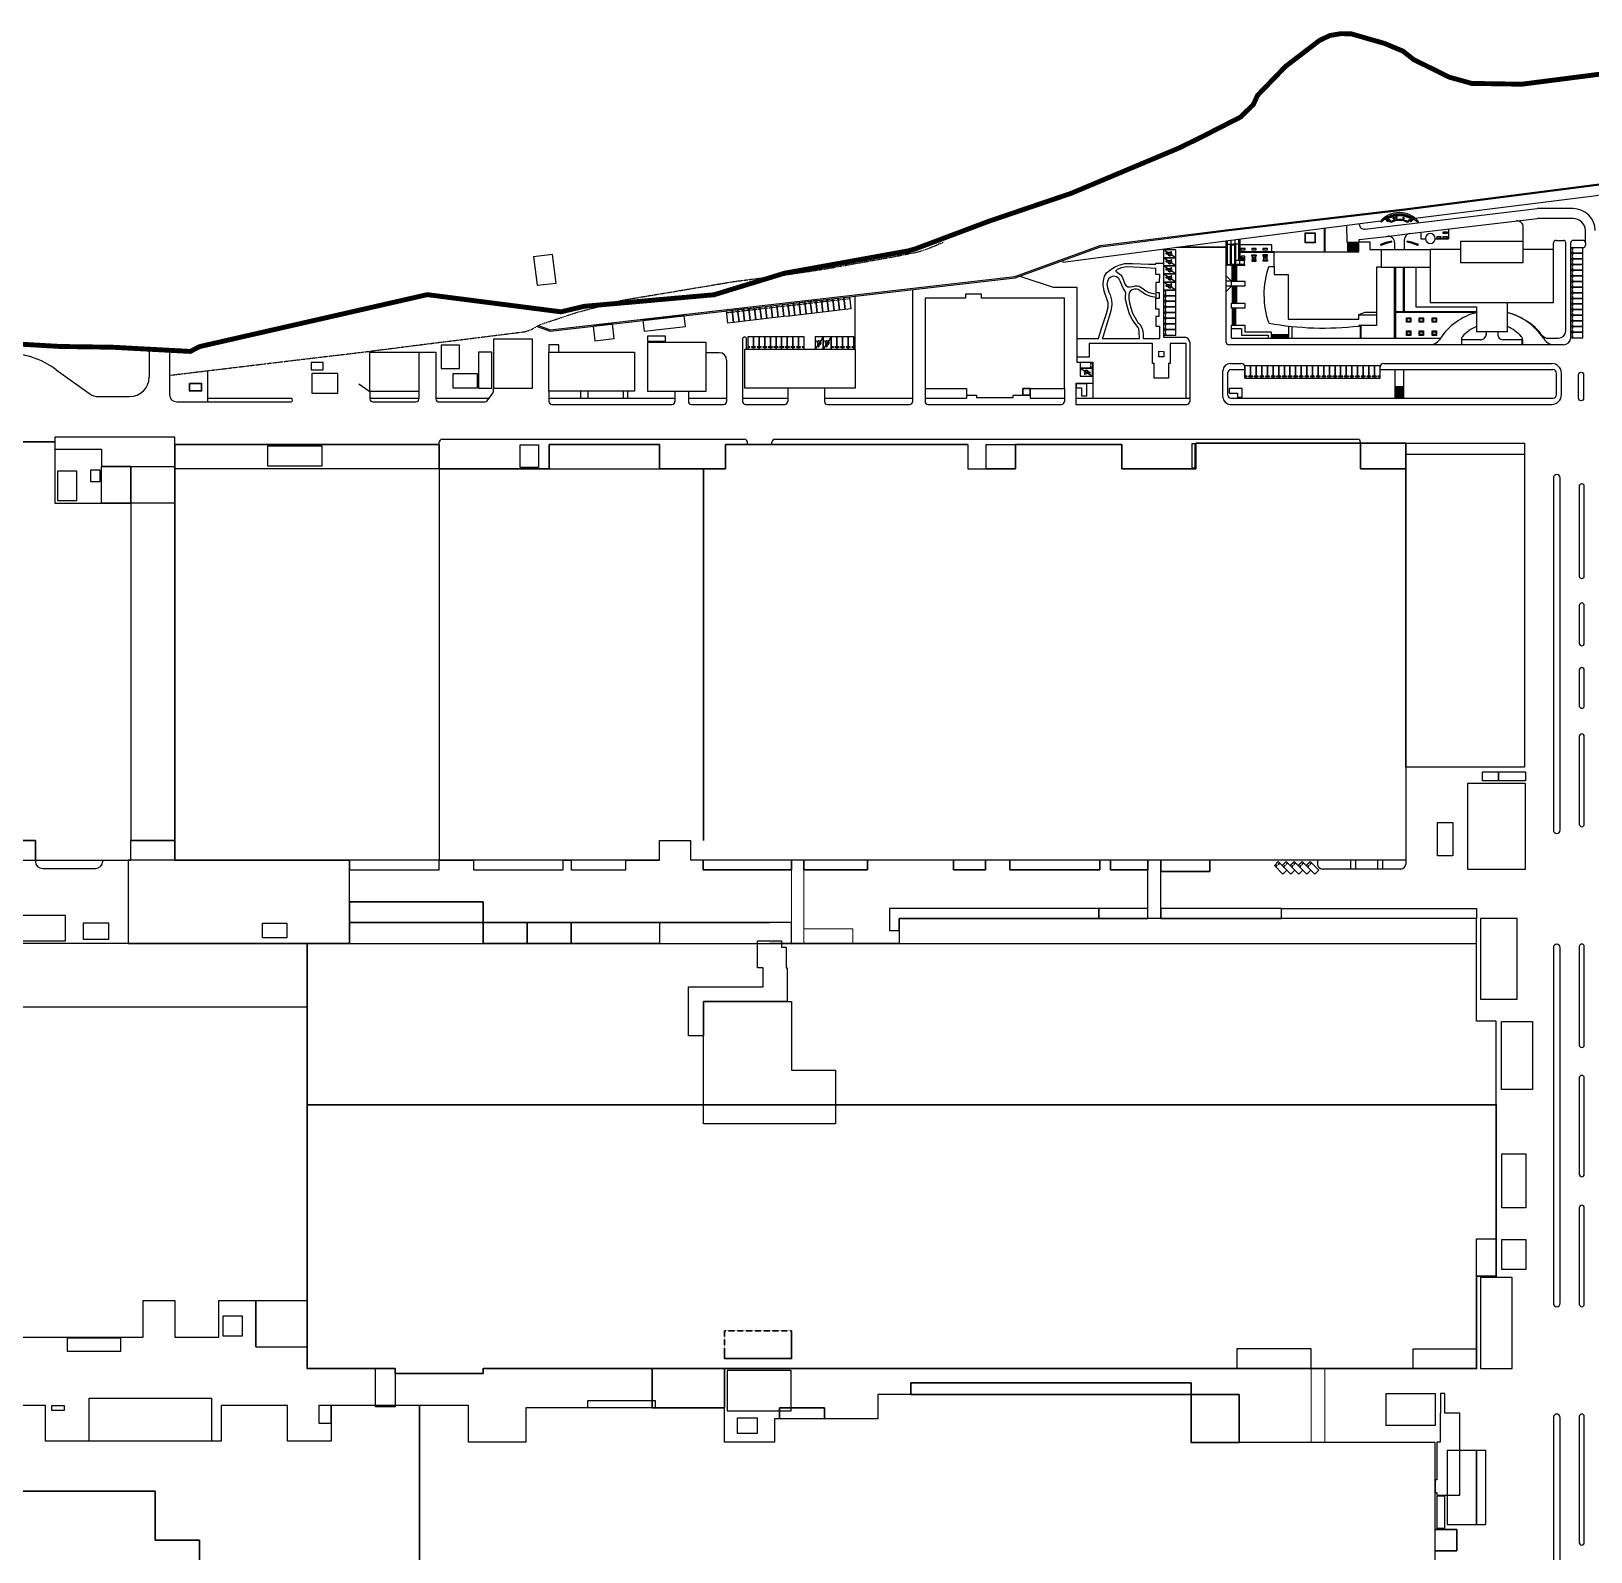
# Model space of a CAD drawing. Header units: millimetres. Extents: x -17369 to 294000, y -718917 to 220315.
# Drawn here: x 264973 to 273869, y 185035 to 193712 of the extents above; entities that cross this region are included whole.
import ezdxf
from ezdxf.xclip import XClip

# ---------------------------------------------------------------- set-up
doc = ezdxf.new("R2010")
doc.units = ezdxf.units.MM
doc.header["$LTSCALE"] = 350
doc.header["$XCLIPFRAME"] = 2
doc.linetypes.add('xref key map$0$DASHED2', pattern=[0.375, 0.25, -0.125])
doc.linetypes.add('xref key map$0$PHANTOM2', pattern=[1.25, 0.625, -0.125, 0.125, -0.125, 0.125, -0.125])
for name, color, linetype in [('xref key map$0$CTR', 8, 'Continuous'), ('xref key map$0$L-BLDG', 9, 'Continuous'), ('xref key map$0$L-건물', 8, 'Continuous'), ('xref key map$0$PARK', 8, 'Continuous'), ('xref key map$0$대지경계선', 1, 'Continuous')]:
    doc.layers.add(name, color=color, linetype=linetype)

# ---------------------------------------------------------------- blocks, each defined once
blk = doc.blocks.new('xref key map$0$주차구획2300x5000')
at = {"layer": 'xref key map$0$PARK'}
blk.add_lwpolyline([(0, 0), (2300, 0), (2300, 5000), (0, 5000)], close=True, dxfattribs=at)
at = {"layer": 'xref key map$0$PARK', "color": 8}
for points in [[(250, 700), (850, 700), (850, 850), (250, 850)], [(1450, 700), (2050, 700), (2050, 850), (1450, 850)]]:
    blk.add_lwpolyline(points, close=True, dxfattribs=at)
blk = doc.blocks.new('xref key map$0$주차구획3300x5000')
at = {"layer": 'xref key map$0$PARK', "color": 8}
for p, q in [((0, 0), (3300, 5000)), ((1521, 3267), (1507, 3142)), ((1653, 3733), (1545, 2759)), ((1545, 2759), (2258, 2551)), ((1707, 3129), (1676, 2846)), ((1676, 2846), (2372, 2643)), ((1707, 3129), (2216, 2980)), ((1762, 3626), (1720, 3250)), ((1720, 3250), (2250, 3095)), ((2208, 2085), (2219, 1913)), ((2250, 3095), (2216, 2980)), ((2258, 2551), (2311, 1728)), ((2311, 1728), (2622, 1693)), ((2372, 2643), (2424, 1836)), ((2424, 1836), (2614, 1815)), ((2614, 1815), (2622, 1693))]:
    blk.add_line(p, q, dxfattribs=at)
at = {"layer": 'xref key map$0$PARK'}
blk.add_lwpolyline([(0, 0), (3300, 0), (3300, 5000), (0, 5000)], close=True, dxfattribs=at)
at = {"layer": 'xref key map$0$PARK', "color": 8}
for centre, radius, start, end in [((1653, 2478), 800, 99.478586, 315.026035), ((1653, 2478), 680, 102.357989, 324.676727), ((1867, 3842), 240, 244.118151, 207.070822)]:
    blk.add_arc(centre, radius, start, end, dxfattribs=at)
blk = doc.blocks.new('xref key map')
at = {"layer": 'xref key map$0$CTR'}
for p, q in [((1345637, 1133846), (1416027, 1142229)), ((1430800, 1142229), (1416027, 1142229)), ((1343400, 1135832), (1343400, 1136094)), ((1352444, 1136648), (1352023, 1137002)), ((1354733, 1137735), (1353514, 1137735)), ((1355006, 1136821), (1354368, 1137735)), ((1354550, 1138522), (1354982, 1137903)), ((1355077, 1137243), (1354733, 1137735)), ((1356328, 1136499), (1355753, 1137322)), ((1356362, 1136975), (1355843, 1137718)), ((1363239, 1136975), (1363758, 1137718)), ((1363273, 1136499), (1363847, 1137322)), ((1364005, 1132005), (1416264, 1138229)), ((1364524, 1137243), (1364867, 1137735)), ((1364595, 1136821), (1365233, 1137735)), ((1365051, 1138522), (1364618, 1137903)), ((1364867, 1137735), (1366086, 1137735)), ((1367157, 1136648), (1367578, 1137002)), ((1410400, 1128829), (1410400, 1134715)), ((1430800, 1138229), (1416264, 1138229)), ((1289026, 1126623), (1289024, 1129078)), ((1289426, 1119109), (1289421, 1129130)), ((1289476, 1119109), (1289471, 1129137)), ((1289516, 1119109), (1289516, 1129143)), ((1291021, 1127648), (1291021, 1129340)), ((1292695, 1127847), (1292695, 1129557)), ((1294210, 1121099), (1294210, 1129754)), ((1294250, 1121139), (1294245, 1129759)), ((1294300, 1121189), (1294295, 1129765)), ((1294700, 1121589), (1294695, 1129817)), ((1329200, 1124629), (1329200, 1134264)), ((1329400, 1124629), (1329400, 1134290)), ((1343400, 1129552), (1354485, 1130872)), ((1343400, 1128679), (1343400, 1129552)), ((1354414, 1130863), (1355005, 1130934)), ((1354709, 1130898), (1364005, 1132005)), ((1356735, 1128558), (1356665, 1128952)), ((1357800, 1128451), (1357800, 1125529)), ((1357800, 1128451), (1357800, 1125529)), ((1361800, 1129523), (1361800, 1128387)), ((1361800, 1128451), (1361800, 1125529)), ((1362916, 1128558), (1362986, 1128952)), ((1368500, 1132541), (1368500, 1129929)), ((1368500, 1129929), (1370403, 1129929)), ((1374398, 1129929), (1379900, 1129929)), ((1379900, 1133898), (1379900, 1129929)), ((1422800, 1125529), (1422800, 1128229)), ((1423800, 1129229), (1426800, 1129229)), ((1427800, 1092264), (1427800, 1128229)), ((1429800, 1089564), (1429800, 1128229)), ((1434800, 1129229), (1430800, 1129229)), ((1435800, 1128329), (1435800, 1133229)), ((1435800, 1128229), (1435800, 1127264)), ((1263435, 1125741), (1263435, 1089637)), ((1268665, 1126423), (1289026, 1126423)), ((1270199, 1126623), (1289026, 1126623)), ((1289426, 1126489), (1289026, 1126489)), ((1289026, 1087564), (1289026, 1126423)), ((1290821, 1127551), (1289421, 1127551)), ((1290731, 1127704), (1292985, 1127972)), ((1290736, 1119109), (1290731, 1127704)), ((1290771, 1127668), (1292945, 1127927)), ((1290776, 1119109), (1290771, 1127668)), ((1290826, 1127625), (1292895, 1127871)), ((1290826, 1119109), (1290826, 1127625)), ((1291226, 1127269), (1292495, 1127421)), ((1291226, 1119509), (1291226, 1127269)), ((1292500, 1119109), (1292495, 1127421)), ((1292895, 1127871), (1294295, 1127871)), ((1292900, 1119509), (1292900, 1127871)), ((1292950, 1119559), (1292945, 1127927)), ((1292990, 1119599), (1292985, 1127972)), ((1307600, 1127429), (1294696, 1127429)), ((1308600, 1124629), (1294700, 1124629)), ((1308600, 1124329), (1294700, 1124329)), ((1307600, 1124629), (1307600, 1127429)), ((1352286, 1127153), (1352116, 1127515)), ((1357801, 1128073), (1357801, 1125529)), ((1361801, 1128073), (1361801, 1125529)), ((1367365, 1127153), (1367535, 1127515)), ((1434800, 1126264), (1429800, 1126264)), ((1289026, 1119109), (1289426, 1119109)), ((1290826, 1119289), (1289426, 1119289)), ((1290826, 1119109), (1289426, 1119109)), ((1289476, 1119109), (1289516, 1119109)), ((1290776, 1119109), (1290736, 1119109)), ((1290826, 1119109), (1296600, 1119109)), ((1291226, 1119509), (1292500, 1119509)), ((1291500, 1112579), (1291500, 1119109)), ((1291800, 1119109), (1291800, 1112579)), ((1292100, 1119109), (1292100, 1112579)), ((1292400, 1119109), (1292400, 1112579)), ((1292900, 1121189), (1292500, 1121189)), ((1292700, 1119109), (1292700, 1112579)), ((1292900, 1121189), (1294300, 1121189)), ((1292900, 1119509), (1296600, 1119509)), ((1292950, 1119559), (1296600, 1119559)), ((1292990, 1119599), (1296600, 1119599)), ((1293000, 1119109), (1293000, 1112579)), ((1293400, 1112579), (1293400, 1119109)), ((1294210, 1121099), (1294490, 1121099)), ((1294530, 1121139), (1294250, 1121139)), ((1296600, 1121189), (1294300, 1121189)), ((1294300, 1119509), (1294300, 1119109)), ((1296600, 1121099), (1294490, 1121099)), ((1294500, 1121189), (1294500, 1119509)), ((1296600, 1121139), (1294530, 1121139)), ((1294700, 1121589), (1296600, 1121589)), ((1296300, 1121189), (1296300, 1119509)), ((1296600, 1121189), (1296600, 1121589)), ((1296600, 1121099), (1296600, 1121139)), ((1296600, 1119559), (1296600, 1119599)), ((1296600, 1119109), (1296600, 1119509)), ((1160924, 1063431), (1160924, 1109161)), ((1291200, 1112579), (1289026, 1114753)), ((1291200, 1112579), (1289026, 1112579)), ((1291200, 1110579), (1289026, 1108404)), ((1291200, 1110579), (1289026, 1110579)), ((1291500, 1110579), (1291500, 1103579)), ((1291800, 1110579), (1291800, 1103579)), ((1292100, 1110579), (1292100, 1103579)), ((1292400, 1110579), (1292400, 1103579)), ((1292700, 1110579), (1292700, 1103579)), ((1293000, 1103579), (1293000, 1110579)), ((1293400, 1103579), (1293400, 1110579)), ((1137332, 1084844), (1137332, 1106455)), ((1291500, 1101579), (1291500, 1094579)), ((1291800, 1101579), (1291800, 1094579)), ((1292100, 1101579), (1292100, 1094579)), ((1292400, 1101579), (1292400, 1094579)), ((1292700, 1101579), (1292700, 1094579)), ((1293000, 1094579), (1293000, 1101579)), ((1291200, 1094579), (1296600, 1094579)), ((1291200, 1089264), (1291200, 1094579)), ((1291200, 1093279), (1295300, 1093279)), ((1291500, 1094579), (1296600, 1094579)), ((1295300, 1093279), (1295300, 1090464)), ((1295300, 1090464), (1306100, 1090464)), ((1296300, 1090464), (1306100, 1090464)), ((1296600, 1094579), (1296600, 1091764)), ((1296600, 1094579), (1296600, 1091764)), ((1307400, 1091764), (1296600, 1091764)), ((1306100, 1090464), (1306100, 1089264)), ((1307400, 1091764), (1307400, 1089264)), ((1307400, 1090979), (1307400, 1089479)), ((1307400, 1090764), (1314600, 1090764)), ((1307400, 1090764), (1314600, 1090764)), ((1307400, 1090464), (1314600, 1090464)), ((1307400, 1090464), (1314600, 1090464)), ((1307400, 1090164), (1314600, 1090164)), ((1307400, 1090164), (1314600, 1090164)), ((1314600, 1089264), (1314600, 1094093)), ((1315900, 1093951), (1315900, 1089264)), ((1343800, 1094479), (1343800, 1089264)), ((1344000, 1094479), (1344000, 1089264)), ((1395224, 1091977), (1395224, 1090764)), ((1399984, 1091977), (1399984, 1090764)), ((848844, 1084770), (848844, 1073378)), ((857152, 1084323), (857152, 1066231)), ((1091332, 1088844), (1091332, 1063431)), ((1093032, 1084844), (1093032, 1088844)), ((1263435, 1089637), (1272091, 1089637)), ((1274091, 1087637), (1274091, 1063431)), ((1426800, 1086564), (1290026, 1086564)), ((1291200, 1089264), (1376585, 1089264)), ((1307400, 1089864), (1314600, 1089864)), ((1307400, 1089864), (1314600, 1089864)), ((1307400, 1089564), (1314600, 1089564)), ((1307400, 1089564), (1314600, 1089564)), ((1376585, 1089264), (1376125, 1088542)), ((1385145, 1088671), (1385145, 1086564)), ((1393055, 1088665), (1385145, 1088665)), ((1410056, 1088664), (1402153, 1088665)), ((1409856, 1088664), (1409856, 1086564)), ((1410056, 1088664), (1410056, 1086564)), ((1418615, 1089264), (1419076, 1088542)), ((1420536, 1089264), (1424800, 1089264)), ((1420536, 1089264), (1424800, 1089264)), ((1081832, 1083323), (1076520, 1083323)), ((1084832, 1080323), (1084832, 1063431)), ((1290680, 1078931), (1295180, 1078931)), ((1296680, 1072931), (1296680, 1077431)), ((1351880, 1072931), (1351880, 1077431)), ((1353380, 1078931), (1422044, 1078931)), ((810923, 1076402), (824594, 1066516)), ((872855, 1063231), (872855, 1075993)), ((1227574, 1070933), (1234562, 1070933)), ((1227574, 1070933), (1227574, 1062231)), ((1287680, 1065231), (1287680, 1075931)), ((1289680, 1065931), (1289680, 1075231)), ((1290880, 1076431), (1296680, 1076431)), ((1296680, 1072931), (1351880, 1072931)), ((1351880, 1076431), (1422544, 1076431)), ((1358000, 1064731), (1358000, 1076431)), ((1361600, 1064731, 0), (1361600, 1076431, 0)), ((1424044, 1066231), (1424044, 1074931)), ((1426044, 1066231), (1426044, 1074931)), ((828110, 1065378), (840844, 1065378)), ((872855, 1064731), (906723, 1064731)), ((934550, 1070556), (939078, 1067512)), ((939078, 1067512), (939078, 1064431)), ((939078, 1064731), (959078, 1064731)), ((959078, 1067512), (959078, 1064431)), ((966060, 1064731), (987761, 1064731)), ((1012261, 1067556), (1012261, 1063431)), ((1012261, 1064731), (1063737, 1064731)), ((1025191, 1067556), (1025191, 1064731)), ((1028093, 1067556), (1028093, 1064731)), ((1042603, 1067556), (1042603, 1064731)), ((1044369, 1067556), (1044369, 1064731)), ((1063737, 1067556), (1063737, 1063431)), ((1069237, 1067556), (1069237, 1063431)), ((1069237, 1064731), (1084832, 1064731)), ((1091332, 1064731), (1109832, 1064731)), ((1109832, 1068844), (1109832, 1063431)), ((1124832, 1068844), (1124832, 1063431)), ((1124832, 1064731), (1160924, 1064731)), ((1165924, 1068693), (1165924, 1063431)), ((1165924, 1064731), (1182924, 1064731)), ((1182924, 1065948), (1182924, 1064731)), ((1208924, 1065948), (1208924, 1064731)), ((1208924, 1064731), (1222924, 1064731)), ((1222924, 1068693), (1222924, 1063431)), ((1227574, 1064731), (1274091, 1064731)), ((1290880, 1064731), (1422544, 1064731)), ((1358000, 1069531, 0), (1361600, 1069531, 0)), ((1358000, 1069231, 0), (1361600, 1069231, 0)), ((1358000, 1068931, 0), (1361600, 1068931, 0)), ((1358000, 1068631, 0), (1361600, 1068631, 0)), ((1358000, 1068331, 0), (1361600, 1068331, 0)), ((1358000, 1068031, 0), (1361600, 1068031, 0)), ((1358000, 1067731, 0), (1361600, 1067731, 0)), ((1358000, 1067431, 0), (1361600, 1067431, 0)), ((1358000, 1067131, 0), (1361600, 1067131, 0)), ((1358000, 1066831, 0), (1361600, 1066831, 0)), ((1358000, 1066531, 0), (1361600, 1066531, 0)), ((1358000, 1066231, 0), (1361600, 1066231, 0)), ((1358000, 1065931, 0), (1361600, 1065931, 0)), ((1358000, 1065631, 0), (1361600, 1065631, 0)), ((1358000, 1065331, 0), (1361600, 1065331, 0)), ((1358000, 1065031, 0), (1361600, 1065031, 0)), ((860152, 1063231), (906723, 1063231)), ((940278, 1063231), (957878, 1063231)), ((1013461, 1062231), (1062537, 1062231)), ((1070437, 1062231), (1083632, 1062231)), ((1092532, 1062231), (1108632, 1062231)), ((1126032, 1062231), (1159724, 1062231)), ((1167124, 1062231), (1221724, 1062231)), ((1227574, 1062231), (1272891, 1062231)), ((1290680, 1062231), (1422044, 1062231)), ((967366, 1045878), (967366, 1046731)), ((968566, 1047931), (1092166, 1047931)), ((1093366, 1045878), (1093366, 1046731)), ((1103366, 1045878), (1103366, 1046731)), ((1104566, 1047931), (1342716, 1047931)), ((1343916, 1046305), (1343916, 1046731)), ((802366, 875878), (802366, 875478)), ((829866, 875878), (829866, 875478)), ((1326366, 875878), (1326366, 874278)), ((1339866, 875878), (1339866, 872278)), ((1341866, 875878), (1341866, 872278)), ((1350866, 875878), (1350866, 872278)), ((1352866, 875878), (1352866, 872278)), ((1362366, 875878), (1362366, 874278)), ((805366, 872478), (826866, 872478)), ((1360366, 872278), (1328366, 872278))]:
    blk.add_line(p, q, dxfattribs=at)
for points in [[(1290063, 1133757), (1362053, 1142191), (1440461, 1152255), (1474646, 1156303), (1493295, 1158736)], [(1290125, 1133273), (1362113, 1141702), (1440521, 1151766), (1474707, 1155814), (1493294, 1158238)], [(1366282, 1138290), (1440391, 1147580), (1478028, 1156247)], [(1293983, 1129725), (1352221, 1137231)], [(1338208, 1135425), (1338255, 1128546), (1343200, 1128546)], [(1357552, 1138064), (1357478, 1138105), (1357296, 1138135), (1357219, 1138192), (1357205, 1138294), (1357166, 1138353), (1357117, 1138391)], [(1357217, 1138197), (1357179, 1138179)], [(1357290, 1138133), (1357276, 1138029)], [(1357478, 1138105), (1357581, 1138135), (1357681, 1138215), (1357691, 1138335), (1357696, 1138400), (1357664, 1138465)], [(1357581, 1138135), (1357600, 1138070)], [(1357681, 1138215), (1357936, 1138175)], [(1357696, 1138400), (1357779, 1138432)], [(1358423, 1138676), (1358362, 1138650)], [(1358493, 1138598), (1358473, 1138503), (1358438, 1138453), (1358378, 1138406), (1358378, 1138406)], [(1358821, 1138891), (1358800, 1138790), (1358763, 1138715), (1358596, 1138597), (1358498, 1138593), (1358423, 1138676), (1358433, 1138760), (1358424, 1138853), (1358424, 1138853)], [(1358468, 1138496), (1358500, 1138472), (1358536, 1138386), (1358568, 1138325), (1358581, 1138277)], [(1358673, 1138452), (1358568, 1138325)], [(1358596, 1138597), (1358625, 1138515), (1358673, 1138452), (1358708, 1138323)], [(1358763, 1138715), (1358804, 1138598)], [(1358777, 1138676), (1358797, 1138740), (1358800, 1138790)], [(1358797, 1138740), (1358869, 1138769)], [(1361227, 1138305), (1361181, 1138214)], [(1361270, 1138330), (1361184, 1138280)], [(1361271, 1138481), (1361195, 1138493)], [(1361320, 1138551), (1361271, 1138481), (1361270, 1138330), (1361318, 1138206), (1361481, 1138156), (1361550, 1138063)], [(1361318, 1138206), (1361312, 1138115), (1361276, 1138060)], [(1361312, 1138115), (1361416, 1138063)], [(1361481, 1138156), (1361614, 1138239), (1361726, 1138270), (1361849, 1138287)], [(1048337, 1096248), (1202745, 1113958), (1237673, 1126636), (1290125, 1133273)], [(1048338, 1096739), (1202632, 1114436), (1237557, 1127113), (1290063, 1133757)], [(1222145, 1121000), (1222264, 1120372), (1293983, 1129725)], [(1255142, 1089137), (1261827, 1089137), (1261887, 1094000), (1260343, 1094019), (1260358, 1098288), (1261577, 1098271), (1261654, 1101076), (1260231, 1101094), (1260249, 1105607), (1261713, 1105589), (1261783, 1107824), (1260441, 1107841), (1260417, 1112233), (1261799, 1112215), (1261839, 1115304), (1260254, 1115325), (1260263, 1117798)], [(1260270, 1119529), (1260272, 1119960), (1263435, 1119918)], [(1391250, 1099829), (1358201, 1099829), (1358201, 1089264), (1357801, 1089264), (1357801, 1118329)], [(1358201, 1118329), (1358201, 1100229), (1391250, 1100229)], [(1361800, 1118329), (1361800, 1100229), (1361401, 1100229), (1361401, 1118329)], [(1204733, 1114680), (1218262, 1110193), (1228024, 1110193), (1228024, 1089137)], [(1007947, 1094431), (1012733, 1092655), (1048338, 1096739)], [(1007381, 1094120), (1012673, 1092157), (1048337, 1096248)], [(1228024, 1089137), (1228024, 1081531)], [(1228024, 1089137), (1236786, 1089137)], [(1228024, 1081531), (1228024, 1079531), (1234562, 1079531), (1234562, 1064731), (1272591, 1064731), (1272591, 1087137), (1266179, 1087137), (1266179, 1078940), (1265479, 1078940), (1265479, 1072940), (1259600, 1072940), (1259600, 1078940), (1258900, 1078940), (1258900, 1087137), (1232975, 1087137), (1232975, 1081531), (1228024, 1081531)], [(1238374, 1089137), (1253576, 1089137)]]:
    blk.add_lwpolyline(points, dxfattribs=at)
for points in [[(1357210, 1138477), (1357118, 1138390), (1357179, 1138169), (1357273, 1138029), (1357927, 1138112), (1357960, 1138323), (1357779, 1138432), (1357546, 1138491)], [(1358821, 1138891), (1358539, 1138941), (1358352, 1138799), (1358385, 1138300), (1358453, 1138230), (1358708, 1138323), (1358794, 1138575), (1358870, 1138768)], [(1361621, 1138471), (1361320, 1138551), (1361195, 1138493), (1361181, 1138214), (1361276, 1138060), (1361555, 1138067), (1361849, 1138287), (1361841, 1138390)], [(1321300, 1132373), (1325400, 1132373), (1325400, 1128273), (1321300, 1128273)], [(1321400, 1132273), (1325300, 1132273), (1325300, 1128373), (1321400, 1128373)], [(1375100, 1130229), (1376900, 1130229), (1376900, 1130679), (1375100, 1130679)], [(1377600, 1132178), (1379400, 1132178), (1379400, 1132628), (1377600, 1132628)], [(1377600, 1130229), (1379400, 1130229), (1379400, 1130679), (1377600, 1130679)], [(1294950, 1125429), (1296750, 1125429), (1296750, 1125879), (1294950, 1125879)], [(1294950, 1125429), (1296750, 1125429), (1296750, 1125879), (1294950, 1125879)], [(1295100, 1121589), (1296600, 1121589), (1296600, 1122809), (1295100, 1122809)], [(1295100, 1121589), (1296600, 1121589), (1296600, 1122809), (1295100, 1122809)], [(1299500, 1125429), (1301300, 1125429), (1301300, 1125879), (1299500, 1125879)], [(1299500, 1125429), (1301300, 1125429), (1301300, 1125879), (1299500, 1125879)], [(1299500, 1123309), (1301300, 1123309), (1301300, 1122859), (1299500, 1122859)], [(1299650, 1121309), (1301150, 1121309), (1301150, 1122809), (1299650, 1122809)], [(1299650, 1121309), (1301150, 1121309), (1301150, 1122809), (1299650, 1122809)], [(1304050, 1125429), (1305850, 1125429), (1305850, 1125879), (1304050, 1125879)], [(1304050, 1125429), (1305850, 1125429), (1305850, 1125879), (1304050, 1125879)], [(1304050, 1122859), (1305850, 1122859), (1305850, 1123309), (1304050, 1123309)], [(1304200, 1121309), (1305700, 1121309), (1305700, 1122809), (1304200, 1122809)], [(1299500, 1120809), (1301300, 1120809), (1301300, 1121259), (1299500, 1121259)], [(1304051, 1121259), (1305851, 1121259), (1305851, 1120809), (1304051, 1120809)], [(1291200, 1112579), (1296600, 1112579), (1296600, 1110579), (1291200, 1110579)], [(1291200, 1103579), (1296600, 1103579), (1296600, 1101579), (1291200, 1101579)], [(1362700, 1097629), (1364500, 1097629), (1364500, 1095829), (1362700, 1095829)], [(1363000, 1097329), (1364200, 1097329), (1364200, 1096129), (1363000, 1096129)], [(1367900, 1097629), (1369700, 1097629), (1369700, 1095829), (1367900, 1095829)], [(1367900, 1097629), (1369700, 1097629), (1369700, 1095829), (1367900, 1095829)], [(1368200, 1097329), (1369400, 1097329), (1369400, 1096129), (1368200, 1096129)], [(1368200, 1097329), (1369400, 1097329), (1369400, 1096129), (1368200, 1096129)], [(1373200, 1097629), (1375000, 1097629), (1375000, 1095829), (1373200, 1095829)], [(1373500, 1097329), (1374700, 1097329), (1374700, 1096129), (1373500, 1096129)], [(1362700, 1092229), (1364500, 1092229), (1364500, 1090429), (1362700, 1090429)], [(1363000, 1091929), (1364200, 1091929), (1364200, 1090729), (1363000, 1090729)], [(1367900, 1092229), (1369700, 1092229), (1369700, 1090429), (1367900, 1090429)], [(1367900, 1092229), (1369700, 1092229), (1369700, 1090429), (1367900, 1090429)], [(1368200, 1091929), (1369400, 1091929), (1369400, 1090729), (1368200, 1090729)], [(1368200, 1091929), (1369400, 1091929), (1369400, 1090729), (1368200, 1090729)], [(1373200, 1092229), (1375000, 1092229), (1375000, 1090429), (1373200, 1090429)], [(1373500, 1091929), (1374700, 1091929), (1374700, 1090729), (1373500, 1090729)], [(1261473, 1083921), (1263586, 1083894), (1263556, 1081618), (1261483, 1081644)]]:
    blk.add_lwpolyline(points, close=True, dxfattribs=at)
at = {"layer": 'xref key map$0$CTR', "linetype": 'xref key map$0$PHANTOM2', "ltscale": 2}
for points in [[(1048360, 1105839), (1087870, 1112443), (1109007, 1115177), (1124729, 1117534), (1152849, 1122536), (1163651, 1124673), (1167000, 1125848), (1168430, 1126399), (1173337, 1128530)], [(857139, 1074098), (911000, 1080591), (934538, 1083375), (959379, 1086548), (1002628, 1091961), (1004956, 1092786), (1008642, 1094813), (1022772, 1099548), (1041826, 1104747), (1048360, 1105839)]]:
    blk.add_lwpolyline(points, dxfattribs=at)
at = {"layer": 'xref key map$0$CTR'}
blk.add_lwpolyline([(959078, 1083512), (966060, 1083512), (966060, 1064431, 0.4142136), (967260, 1063231), (986018, 1063231, 0.2331144), (986970, 1063700), (989299, 1066734, 0.1651522), (989547, 1067465), (989547, 1068884)], format="xyb", dxfattribs=at)
for points in [[(1433044, 1074364, -1), (1435044, 1074364), (1435044, 1064708, -1), (1433044, 1064708)], [(1425519, 1032165, 1), (1422719, 1032165), (1422719, 888195, 1), (1425519, 888195)], [(1435319, 1028736, 1), (1433319, 1028736), (1433319, 992036, 1), (1435319, 992036)], [(1435319, 980029, 1), (1433319, 980029), (1433319, 964546, 1), (1435319, 964546)], [(1435319, 953650, 1), (1433319, 953650), (1433319, 938989, 1), (1435319, 938989)], [(1435319, 926501, 1), (1433319, 926501), (1433319, 890573, 1), (1435319, 890573)], [(1425519, 840180, 1), (1422719, 840180), (1422719, 694759, 1), (1425519, 694759)], [(1435319, 840580, 1), (1433319, 840580), (1433319, 800312, 1), (1435319, 800312)], [(1435319, 786924, 1), (1433319, 786924), (1433319, 747445, 1), (1435319, 747445)], [(1435319, 733839, 1), (1433319, 733839), (1433319, 694359, 1), (1435319, 694359)], [(1425519, 648081, 1), (1422719, 648081), (1422719, 562995, 1), (1425519, 562995)], [(1435319, 648481, 1), (1433319, 648481), (1433319, 596904, 1), (1435319, 596904)]]:
    blk.add_lwpolyline(points, format="xyb", close=True, dxfattribs=at)
for points in [[(1236786, 1089137, 0), (1237894, 1092843, 0), (1240136, 1099321, 0), (1240759, 1101949, 0), (1240807, 1103144, 0), (1240725, 1103783, 0), (1240167, 1105382, 0), (1239138, 1108487, 0), (1238760, 1111127, 0), (1238828, 1112906, 0), (1239330, 1114593, 0), (1240088, 1116035, 0), (1241489, 1117116, 0), (1243371, 1118291, 0), (1245151, 1119108, 0), (1247625, 1119761, 0), (1250787, 1119849, 0), (1257453, 1119599, 0), (1260270, 1119529, 0)], [(1260263, 1117798, 0), (1253892, 1118137, 0), (1248261, 1118419, 0), (1246184, 1118038, 0), (1244430, 1117314, 0), (1244025, 1116931, 0), (1243927, 1116796, 0), (1243962, 1116658, 0), (1246144, 1115004, 0), (1246410, 1114622, 0), (1247059, 1113041, 0), (1247568, 1111387, 0), (1248146, 1110621, 0), (1248838, 1110241, 0), (1249815, 1110221, 0), (1250799, 1110420, 0), (1251833, 1110642, 0), (1252611, 1110692, 0), (1253428, 1110548, 0), (1254469, 1109913, 0), (1256112, 1108614, 0), (1257426, 1107992, 0), (1259256, 1107581, 0), (1260244, 1107443, 0), (1260240, 1105946, 0), (1258175, 1106326, 0), (1256024, 1107156, 0), (1254227, 1108378, 0), (1253055, 1109210, 0), (1252377, 1109375, 0), (1251490, 1109319, 0), (1250552, 1109040, 0), (1249839, 1108653, 0), (1249383, 1107862, 0), (1249163, 1106835, 0), (1249207, 1105539, 0), (1249502, 1103687, 0), (1250005, 1101716, 0), (1250740, 1099545, 0), (1251811, 1097589, 0), (1252965, 1095733, 0), (1253811, 1094808, 0), (1254182, 1094184, 0), (1254619, 1093301, 0), (1254806, 1092644, 0), (1255059, 1091236, 0), (1255142, 1089137, 0)], [(1253576, 1089137, 0), (1253416, 1091827, 0), (1253259, 1093061, 0), (1253043, 1093650, 0), (1250860, 1096479, 0), (1249456, 1099032, 0), (1248659, 1102008, 0), (1247874, 1105103, 0), (1247923, 1106554, 0), (1248017, 1107488, 0), (1248010, 1107997, 0), (1247918, 1108235, 0), (1246892, 1109657, 0), (1246306, 1110903, 0), (1245807, 1112373, 0), (1245070, 1113633, 0), (1244131, 1114343, 0), (1243155, 1114599, 0), (1242430, 1114492, 0), (1241621, 1114118, 0), (1240925, 1113565, 0), (1240452, 1112384, 0), (1240208, 1111191, 0), (1240438, 1109946, 0), (1241051, 1108125, 0), (1241561, 1107059, 0), (1241879, 1105963, 0), (1242093, 1104754, 0), (1242212, 1103165, 0), (1242157, 1101958, 0), (1241896, 1100391, 0), (1241180, 1098165, 0), (1239912, 1094232, 0), (1238761, 1090151, 0), (1238374, 1089137, 0)]]:
    blk.add_polyline3d(points, dxfattribs=at)
for centre, radius in [((1356589, 1139361), 116), ((1356589, 1139361), 65), ((1359800, 1139929), 116), ((1359800, 1139929), 65), ((1363011, 1139361), 116), ((1363011, 1139361), 65), ((1295850, 1122059), 250), ((1295850, 1122059), 250), ((1300400, 1122059), 250), ((1300400, 1122059), 250), ((1304950, 1122059), 250)]:
    blk.add_circle(centre, radius, dxfattribs=at)
at = {"layer": 'xref key map$0$CTR', "extrusion": (-1.71358e-08, 0, 1)}
for radius in [9000, 5000]:
    blk.add_arc((1430800, 1133229, 0), radius, 0, 90, dxfattribs=at)
at = {"layer": 'xref key map$0$CTR'}
for centre, radius, start, end in [((1345400, 1135832), 2000, 180, 276.791051), ((1359800, 1130476), 10153, 40, 140), ((1359800, 1130476), 9603, 40, 140), ((1359800, 1130476), 9303, 56.933768, 123.066232), ((1359800, 1130476), 8853, 55.085766, 124.914234), ((1359800, 1130476), 9003, 56.995371, 123.004629), ((1359800, 1130476), 7953, 120.587472, 127.076072), ((1359800, 1130476), 8253, 118.653505, 124.914234), ((1359800, 1130476), 7353, 59.766353, 120.233647), ((1359800, 1130476), 6953, 60.036282, 119.963718), ((1359800, 1130476), 8253, 55.085766, 61.346495), ((1359800, 1130476), 7953, 52.923928, 59.412528), ((1407900, 1134715), 2500, 0.000024, 96.791051), ((1359825, 1111029), 18200, 100, 115.06047), ((1359825, 1111029), 17800, 100, 115.06047), ((1355301, 1128451), 2500, 0, 96.791051), ((1364300, 1129523), 2500, 96.791051, 180), ((1359825, 1111029), 17800, 64.93953, 80), ((1359825, 1111029), 18200, 64.93953, 80), ((1372400, 1130029), 2000, 0, 180), ((1372400, 1130029), 2000, 180, 0), ((1423800, 1128229), 1000, 90, 180), ((1426800, 1128229), 1000, 0, 90), ((1430800, 1128229), 1000, 90, 180), ((1434800, 1128229), 1000, 0, 90), ((1434800, 1127264), 1000, 270, 0), ((1397600, 1075364), 25196, 104.597941, 146.518047), ((1397600, 1075364), 25196, 33.481953, 75.403164), ((1397550, 1074418), 26100, 37.825649, 75.806166), ((1386948, 1088781), 1807, 138.950086, 183.715892), ((1397600, 1079364), 16025, 113.345125, 138.566286), ((1393124, 1090764), 2100, 268.119194, 3.783485), ((1402084, 1090764), 2100, 176.216515, 271.880806), ((1397600, 1079364), 16025, 41.433714, 66.656707), ((1408252, 1088781), 1807, 356.284108, 41.049914), ((1420552, 1092298), 3033, 218.13371, 269.69194), ((1424800, 1092264), 3000, 270, 0), ((1092182, 1088844), 850, 0, 180), ((1272091, 1087637), 2000, 0, 90), ((1290026, 1087564), 1000, 180, 270), ((1372056, 1091780), 5200, 271.588373, 321.485506), ((1423206, 1091855), 5295, 218.742147, 267.776384), ((1426800, 1089564), 3000, 270, 0), ((789828, 1047231), 36000, 54.127936, 90), ((1081832, 1080323), 3000, 0, 90), ((1290680, 1075931), 3000, 90, 180), ((1295180, 1077431), 1500, 0, 90), ((1353380, 1077431), 1500, 90, 180), ((1422044, 1074931), 4000, 0, 90), ((840844, 1073378), 8000, 270, 0), ((1290880, 1075231), 1200, 90, 180), ((1422544, 1074931), 1500, 0, 90), ((828110, 1071378), 6000, 234.127936, 270), ((860152, 1066231), 3000, 180, 270), ((906723, 1063981), 750, 270, 90), ((940278, 1064431), 1200, 180, 270), ((957878, 1064431), 1200, 270, 0), ((1290680, 1065231), 3000, 180, 270), ((1290880, 1065931), 1200, 180, 270), ((1422044, 1066231), 4000, 270, 0), ((1422544, 1066231), 1500, 270, 0), ((1013461, 1063431), 1200, 180, 270), ((1062537, 1063431), 1200, 270, 0), ((1070437, 1063431), 1200, 180, 270), ((1083632, 1063431), 1200, 270, 0), ((1092532, 1063431), 1200, 180, 270), ((1108632, 1063431), 1200, 270, 0), ((1126032, 1063431), 1200, 180, 270), ((1159724, 1063431), 1200, 270, 0), ((1167124, 1063431), 1200, 180, 270), ((1221724, 1063431), 1200, 270, 0), ((1272891, 1063431), 1200, 270, 0), ((968566, 1046731), 1200, 90, 180), ((1092166, 1046731), 1200, 0, 90), ((1104566, 1046731), 1200, 90, 180), ((1342716, 1046731), 1200, 0, 90), ((805366, 875478), 3000, 180, 270), ((826866, 875478), 3000, 270, 0), ((1328366, 874278), 2000, 180, 270), ((1360366, 874278), 2000, 270, 0)]:
    blk.add_arc(centre, radius, start, end, dxfattribs=at)
at = {"layer": 'xref key map$0$L-BLDG'}
for p, q in [((1339300, 1127979), (1339300, 1124629)), ((1339500, 1127979), (1339500, 1124629)), ((1339700, 1127979), (1339700, 1124629)), ((1339900, 1127979), (1339900, 1124629)), ((1340100, 1127979), (1340100, 1124629)), ((1340300, 1127979), (1340300, 1124629)), ((1340500, 1127979), (1340500, 1124629)), ((1340700, 1127979), (1340700, 1124629)), ((1340900, 1127979), (1340900, 1124629)), ((1341100, 1127979), (1341100, 1124629)), ((1341300, 1127979), (1341300, 1124629)), ((1341500, 1127979), (1341500, 1124629)), ((1341700, 1127979), (1341700, 1124629)), ((1341900, 1127979), (1341900, 1124629)), ((1342100, 1127979), (1342100, 1124629)), ((1342300, 1127979), (1342300, 1124629)), ((1342500, 1127979), (1342500, 1124629)), ((1342700, 1127979), (1342700, 1124629)), ((1342900, 1127979), (1342900, 1124629)), ((1343100, 1127979), (1343100, 1124629)), ((1352400, 1125529), (1372400, 1125529)), ((1352400, 1118329), (1372400, 1118329)), ((1343200, 1098829), (1350400, 1098829)), ((766366, 1046878), (810366, 1046878)), ((859366, 1045878), (967366, 1045878)), ((967366, 1045878), (967366, 1035878)), ((1343916, 1046305), (1343916, 1035878)), ((810366, 1043878), (810366, 1021878)), ((897366, 1045278), (919366, 1045278)), ((897366, 1036978), (897366, 1045278)), ((919366, 1045278), (919366, 1036978)), ((841366, 1036878), (829366, 1036878)), ((841366, 1021878), (841366, 1036878)), ((967366, 1035878), (859366, 1035878)), ((919366, 1036978), (897366, 1036978)), ((967366, 1037426), (967366, 875878)), ((967366, 1035878), (1012366, 1035878)), ((1012366, 1035878), (1057366, 1035878)), ((1343916, 1035878), (1362366, 1035878)), ((810366, 1021878), (829366, 1021878)), ((829366, 1021878), (841366, 1021878)), ((841366, 1021878), (841366, 883878)), ((1362366, 1009878), (1362366, 1009878)), ((1362366, 1009878), (1362366, 1009878)), ((859366, 883878), (841366, 883878)), ((1057366, 875878), (1057366, 883878)), ((1057366, 883878), (1070166, 883878)), ((1057366, 875878), (859366, 875878)), ((895166, 850078), (905166, 850078)), ((895166, 844078), (895166, 850078)), ((905166, 850078), (905166, 844078)), ((930716, 850378), (1102366, 850378)), ((985366, 850378), (985366, 841878)), ((1391366, 852108), (1155366, 852108)), ((1155366, 852108), (1155366, 841878)), ((1391366, 810108), (1391366, 852108)), ((905166, 844078), (895166, 844078)), ((913366, 841878), (913366, 668108)), ((930716, 841878), (1391366, 841878)), ((1125336, 841878), (1102366, 841878)), ((1116366, 842233), (1116366, 841878)), ((1136366, 841878), (1116366, 841878)), ((679366, 815878), (913366, 815878)), ((1399366, 810108), (1391366, 810108)), ((1391366, 721108), (1399366, 721108)), ((1391366, 676108), (1391366, 721108)), ((846366, 680878), (846366, 695878)), ((846366, 695878), (859366, 695878)), ((859366, 695878), (859366, 680878)), ((877366, 680878), (877366, 695878)), ((877366, 695878), (913366, 695878)), ((892430, 676878), (892430, 695878)), ((769366, 680878), (846366, 680878)), ((859366, 680878), (877366, 680878)), ((892430, 676878), (913366, 676878)), ((949366, 668108), (949366, 652478)), ((1219366, 668078), (1257366, 668078)), ((1089283, 647878), (1097283, 647878)), ((1089283, 641557), (1089283, 647878)), ((1097283, 647878), (1097283, 641557)), ((1097283, 641557), (1089283, 641557))]:
    blk.add_line(p, q, dxfattribs=at)
at = {"layer": 'xref key map$0$L-BLDG', "lineweight": 9}
for p, q in [((1111366, 841878), (1111366, 875877)), ((1116366, 875877), (1116366, 841878)), ((1323681, 637878), (1323681, 668078)), ((1329366, 637878), (1329366, 668078))]:
    blk.add_line(p, q, dxfattribs=at)
at = {"layer": 'xref key map$0$L-BLDG', "linetype": 'ByBlock', "ltscale": 2000}
for p, q in [((1256966, 852108), (1256966, 875877)), ((1262266, 852108), (1262266, 875877))]:
    blk.add_line(p, q, dxfattribs=at)
at = {"layer": 'xref key map$0$L-BLDG', "lineweight": 30}
for p, q in [((913366, 775878), (1399366, 775878)), ((1084023, 672108), (1093366, 672108))]:
    blk.add_line(p, q, dxfattribs=at)
at = {"layer": 'xref key map$0$L-BLDG', "linetype": 'xref key map$0$DASHED2', "lineweight": 30}
for p in [(1111366, 683447), (1084023, 676115)]:
    blk.add_line(p, (1084023, 683447), dxfattribs=at)
at = {"layer": 'xref key map$0$L-BLDG'}
blk.add_lwpolyline([(1350400, 1094479), (1343200, 1094479), (1343200, 1094117, -0.0743018), (1306523, 1095294, -0.1639936), (1306444, 1118629), (1308600, 1118629), (1308600, 1124629), (1343200, 1124629), (1343200, 1128679), (1347700, 1128679), (1347700, 1125529), (1352400, 1125529), (1352400, 1118329), (1350400, 1118329)], format="xyb", close=True, dxfattribs=at)
for points in [[(1338700, 1124629), (1338700, 1128379), (1343200, 1128379)], [(1339100, 1124629), (1339100, 1127979), (1343200, 1127979)], [(1308600, 1118629), (1308600, 1115329), (1314400, 1115329), (1314400, 1097029), (1343200, 1097029), (1343200, 1099004), (1345800, 1099929), (1350400, 1099929)], [(1366500, 1118329), (1366500, 1102128), (1391250, 1102128), (1391250, 1091977), (1403950, 1091977), (1403950, 1103929)], [(841366, 875878), (841366, 883878), (859366, 883878), (859366, 1048878), (810366, 1048878), (810366, 1046878), (766366, 1046878)], [(757366, 883878), (802366, 883878), (802366, 875878), (841366, 875878), (841366, 883878)], [(1057366, 875878), (859366, 875878), (859366, 1045878), (967366, 1045878), (967366, 1035878), (1012366, 1035878), (1012366, 1045878), (1057366, 1045878), (1057366, 1035878), (1075366, 1035878)], [(1183366, 1045878), (1084366, 1045878), (1084366, 1035878), (1057366, 1035878), (1057366, 1045878), (1012366, 1045878), (1012366, 1035878), (967366, 1035878), (967366, 1045878), (859366, 1045878), (859366, 875878)], [(1075366, 883878), (1075366, 1035878), (1084366, 1035878), (1084366, 1045878), (1183366, 1045878), (1183366, 1035878), (1202899, 1035878), (1202899, 1045878), (1246366, 1045878), (1246366, 1035878), (1276666, 1035878), (1276666, 1046305), (1343916, 1046305), (1343916, 1035878), (1362366, 1035878), (1362366, 1009878), (1362366, 1009878), (1362366, 1009878), (1362366, 937878), (1362366, 937878), (1362366, 883878)], [(1362367, 1009878), (1362366, 1009878), (1362366, 1046305), (1276666, 1046305), (1276666, 1035878), (1246366, 1035878), (1246366, 1045878), (1202899, 1045878)], [(1362366, 913878), (1362367, 1046305), (1410866, 1046305), (1410866, 913878), (1362366, 913878)], [(1362367, 1041878), (1410866, 1041878)], [(1075366, 1035878), (1075366, 883878)], [(859366, 1021878), (859366, 1021878), (859366, 883878), (841366, 883878)], [(1362367, 937878), (1362366, 937878), (1362366, 875877), (1282266, 875877), (1282266, 871277), (1262266, 871277), (1262266, 875877), (1256966, 875878), (1256966, 871876), (1241667, 871876), (1241667, 875877), (1237366, 875877), (1237366, 871877), (1200622, 871877), (1200622, 875878), (1190622, 875878), (1190622, 871877), (1177559, 871877), (1177559, 875878), (1142366, 875878), (1142366, 871877), (1116366, 871877), (1116366, 875878), (1111366, 875878), (1111366, 871877), (1075266, 871877), (1075266, 875878), (1070166, 875878), (1070166, 883878)], [(859366, 875878), (859366, 875878), (930716, 875878), (930716, 871878), (967366, 871878), (967366, 875878), (981366, 875878), (981366, 871878), (1018017, 871878), (1018017, 875878), (1021366, 875878), (1021366, 871878), (1043717, 871878), (1043717, 875878), (1057366, 875878)], [(913366, 841878), (913366, 775878), (1399366, 775878), (1399366, 775878), (1399366, 775878), (1399366, 810108), (1391366, 810108), (1391366, 852108), (1311617, 852108), (1311617, 856108), (1262266, 856108), (1262266, 852108), (1256966, 852108), (1256966, 856108), (1236964, 856108), (1236964, 852108), (1155366, 852108), (1155366, 841878), (1136366, 841878), (1136366, 841878), (1116366, 841878), (1116366, 841878), (1111366, 841878), (1111366, 850378), (985366, 850378), (985366, 858878), (930716, 858878), (930716, 841878), (913366, 841878)], [(930716, 858878), (985366, 858878), (985366, 850378), (930716, 850378)], [(1236964, 856108), (1151366, 856108), (1151366, 847108), (1155366, 847108), (1155366, 852108), (1236964, 852108), (1236964, 856108)], [(679366, 841878), (679366, 695878), (700393, 695878), (700393, 675878), (713803, 675878), (713803, 695878), (737903, 695878), (737903, 675878), (750703, 675878), (750703, 695878), (769366, 695878), (769366, 680878), (846366, 680878), (846366, 695878), (859366, 695878), (859366, 680878), (877366, 680878), (877366, 695878), (892430, 695878), (892430, 676878), (913366, 676878), (913366, 841878), (679366, 841878)], [(1075366, 804108), (1069301, 804108), (1069301, 824173), (1099821, 824173), (1099821, 831826), (1097506, 831826), (1097506, 842978), (1107236, 842978), (1107236, 840308), (1109141, 840308), (1109141, 831883), (1109591, 831883), (1109591, 818108), (1075366, 818108), (1075366, 804108)], [(1075366, 768108), (1075366, 818108), (1111366, 818108), (1111366, 790108), (1129366, 790108), (1129366, 768108), (1075366, 768108)], [(949366, 668108), (949366, 652478), (941366, 652478), (941366, 668108)], [(959367, 652953), (959368, 519878)], [(1374366, 537878), (1374366, 593499), (1383316, 593499), (1383316, 602257), (1374366, 602257), (1374366, 637878), (1274666, 637878), (1274666, 657473), (1274666, 657473), (1274666, 662178), (1160066, 662178), (1160066, 657473), (1146664, 657473), (1146664, 647473), (1124816, 647473), (1124816, 651973), (1106416, 651973), (1106416, 647473), (1104416, 647473), (1104416, 637923), (1084023, 637923), (1084023, 652073), (1002771, 652073), (1002771, 637923), (979361, 637923), (979361, 652953), (959367, 652953)], [(959367, 652953), (923292, 652953), (923292, 638353), (905442, 638353), (905442, 652953), (878291, 652953), (878291, 638353), (806441, 638353), (806441, 652953), (707366, 652953), (707366, 645878)], [(707367, 537878), (707367, 505358), (716414, 505358), (716418, 495386), (761842, 495403), (761842, 505403), (779367, 505403), (779367, 495128), (833367, 495128), (833367, 505378), (940642, 505403), (940642, 517403), (959367, 517403), (959367, 652953)], [(1028071, 652073), (1028071, 655073), (1055671, 655073), (1055671, 652073)]]:
    blk.add_lwpolyline(points, dxfattribs=at)
for points in [[(1372400, 1103929), (1422800, 1103929), (1422800, 1125529), (1410400, 1125529), (1410400, 1128829), (1384800, 1128829), (1384800, 1125529), (1372400, 1125529)], [(1384800, 1120179), (1410400, 1120179), (1410400, 1128829), (1384800, 1128829)], [(1165924, 1105693), (1165924, 1068693), (1182924, 1068693), (1182924, 1065948), (1186924, 1065948), (1186924, 1065018), (1201924, 1065018), (1201924, 1065948), (1205924, 1065948), (1205924, 1068693), (1222924, 1068693), (1222924, 1105693), (1188993, 1105694), (1188993, 1107303), (1182495, 1107303), (1182495, 1105693)], [(1051108, 1092137), (1067997, 1094074), (1067496, 1098445), (1050607, 1096508)], [(1030954, 1088215), (1038902, 1089126), (1038219, 1095087), (1030271, 1094176)], [(1052520, 1088056), (1059820, 1088056), (1059820, 1090056), (1052520, 1090056)], [(968165, 1086384), (968165, 1076884), (975665, 1076884), (975665, 1086384)], [(983447, 1068884), (988947, 1068884), (988947, 1083584), (983447, 1083584)], [(989547, 1068884), (1005547, 1068884), (1005547, 1088884), (989547, 1088884)], [(1012261, 1083556), (1016261, 1083556), (1016261, 1086556), (1012261, 1086556)], [(1012261, 1083556), (1047261, 1083556), (1047261, 1067556), (1012261, 1067556)], [(1052520, 1067556), (1076520, 1067556), (1076520, 1087556), (1052520, 1087556)], [(1092332, 1084844), (1137332, 1084844), (1137332, 1068844), (1092332, 1068844)], [(915027, 1076363), (920029, 1076363), (920029, 1079364), (915027, 1079364)], [(939078, 1083512), (959078, 1083512), (959078, 1067512), (939078, 1067512)], [(915399, 1066853), (925899, 1066853), (925899, 1074853), (915399, 1074853)], [(982847, 1068884), (973165, 1068884), (973165, 1074884), (982847, 1074884)], [(1227774, 1068833), (1227774, 1070733), (1231974, 1070733), (1231974, 1065533), (1230074, 1065533), (1230074, 1068833)], [(1293680, 1066831), (1293680, 1065231), (1295580, 1065231), (1295580, 1068731), (1290180, 1068731), (1290180, 1066831)], [(859366, 1036878), (859366, 1048878), (810366, 1048878), (810366, 1043878), (829366, 1043878), (829366, 1036878)], [(1008007, 1036467), (1000527, 1036467), (1000527, 1045737), (1008007, 1045737)], [(1190949, 1045878), (1202899, 1045878), (1202899, 1035878), (1190949, 1035878)], [(1274966, 1036278), (1276266, 1036278), (1276266, 1046028), (1274966, 1046028)], [(1362366, 1035878), (1343916, 1035878), (1343916, 1046305), (1362366, 1046305)], [(811366, 1022878), (819366, 1022878), (819366, 1034878), (811366, 1034878)], [(824866, 1030628), (828866, 1030628), (828866, 1035378), (824866, 1035378)], [(829366, 1036878), (841366, 1036878), (841366, 1021878), (829366, 1021878)], [(841366, 1036878), (859366, 1036878), (859366, 1021878), (841366, 1021878)], [(1400266, 911978), (1400266, 908278), (1393766, 908278), (1393766, 911978)], [(1411266, 911978), (1411266, 908278), (1400266, 908278), (1400266, 911978)], [(1387666, 872278), (1411266, 872278), (1411266, 907278), (1387666, 907278)], [(1375405, 891249), (1381605, 891249), (1381605, 877649), (1375405, 877649)], [(802366, 883878), (757366, 883878), (757366, 875878), (802366, 875878)], [(840266, 841878), (930716, 841878), (930716, 849878), (930716, 849878), (930716, 875878), (840266, 875878)], [(967366, 875878), (930716, 875878), (930716, 871878), (967366, 871878)], [(1043717, 875878), (1021366, 875878), (1021366, 871878), (1043717, 871878)], [(1111366, 875877), (1075266, 875877), (1075266, 871877), (1111366, 871877)], [(1142366, 875877), (1116366, 875877), (1116366, 871877), (1142366, 871877)], [(1190622, 875878), (1177559, 875878), (1177559, 871877), (1190622, 871877)], [(1237366, 875878), (1200622, 875878), (1200622, 871877), (1237366, 871877)], [(1256966, 875877), (1241667, 875877), (1241667, 871876), (1256966, 871876)], [(1282266, 875877), (1262266, 875877), (1262266, 871277), (1282266, 871277)], [(1256966, 856108), (1236964, 856108), (1236964, 852108), (1256966, 852108)], [(1311617, 856108), (1262266, 856108), (1262266, 852108), (1311617, 852108)], [(1391366, 852108), (1311617, 852108), (1311617, 856108), (1391366, 856108)], [(814666, 853258), (792906, 853258), (792906, 842858), (814666, 842858)], [(821826, 843618), (832366, 843618), (832366, 850158), (821826, 850158)], [(985366, 850378), (1003366, 850378), (1003366, 841878), (985366, 841878)], [(1003366, 850378), (1021366, 850378), (1021366, 841878), (1003366, 841878)], [(1057366, 841878), (1021366, 841878), (1021366, 850378), (1057366, 850378)], [(1057366, 841878), (1111366, 841878), (1111366, 850378), (1057366, 850378)], [(1392966, 819108), (1407966, 819108), (1407966, 852108), (1392966, 852108)], [(1401466, 782208), (1401466, 809958), (1414166, 809958), (1414166, 782208)], [(1401666, 733708), (1401666, 755908), (1411466, 755908), (1411466, 733708)], [(1401666, 708558), (1401666, 720858), (1411466, 720858), (1411466, 708558)], [(1392966, 668078), (1405866, 668078), (1405866, 705278), (1392966, 705278)], [(815386, 675208), (837236, 675208), (837236, 680508), (815386, 680508)], [(1323681, 676108), (1293366, 676108), (1293366, 668078), (1323681, 668078)], [(1391366, 668078), (1365366, 668078), (1365366, 676108), (1391366, 676108)], [(1085023, 650808), (1111223, 650808), (1111223, 667308), (1085023, 667308)], [(1384491, 616357), (1384491, 649817), (1378341, 649817), (1378341, 657917), (1376591, 657917), (1376591, 649817), (1376441, 649817), (1376441, 637917), (1375041, 637917), (1375041, 622607), (1374366, 622607), (1374366, 617332), (1375041, 617332), (1375041, 616357)], [(814109, 650953), (809109, 650953), (809109, 652953), (814109, 652953)], [(824291, 655903), (874291, 655903), (874291, 638353), (824291, 638353)], [(918167, 645683), (923292, 645683), (923292, 652953), (918167, 652953)], [(1106416, 651973), (1124816, 651973), (1124816, 647473), (1106416, 647473)], [(1089283, 647878), (1097283, 647878), (1097283, 641557), (1089283, 641557)], [(1391341, 604257), (1391341, 634557), (1379341, 634557), (1379341, 604257)], [(1395141, 604257), (1395141, 634557), (1391341, 634557), (1391341, 604257)], [(1378341, 602857), (1378341, 615857), (1375041, 615857), (1375041, 602857)], [(1374366, 602257), (1383316, 602257), (1383316, 593499), (1374366, 593499)]]:
    blk.add_lwpolyline(points, close=True, dxfattribs=at)
at = {"layer": 'xref key map$0$L-BLDG', "lineweight": 30}
for points in [[(865292, 1070734), (870292, 1070734), (870292, 1067734), (865292, 1067734)], [(1205924, 1068693), (1208924, 1068693), (1208924, 1065948), (1205924, 1065948)], [(1054367, 668099), (1084023, 668108), (1084023, 652073), (1054367, 652073)], [(1160066, 662178), (1274666, 662178), (1274666, 657473), (1160066, 657473)], [(1294366, 657473), (1274666, 657473), (1274666, 637878), (1294366, 637878)]]:
    blk.add_lwpolyline(points, close=True, dxfattribs=at)
at = {"layer": 'xref key map$0$L-BLDG', "lineweight": 9}
blk.add_lwpolyline([(1136366, 847878), (1116366, 847878), (1116366, 841878), (1136366, 841878)], close=True, dxfattribs=at)
at = {"layer": 'xref key map$0$L-BLDG', "lineweight": 30}
for points in [[(913366, 775878), (913366, 668108), (949366, 668108), (949366, 666108), (985366, 666108), (985366, 668108), (1391366, 668078), (1391366, 705778), (1399366, 705778), (1399366, 775878), (913366, 775878)], [(1084023, 676115), (1084023, 676115), (1084023, 672108), (1111366, 672108), (1111366, 683447)], [(725367, 557878), (761367, 557878), (761367, 617878), (851367, 617878), (851367, 597878), (869367, 597878), (869367, 537878), (725367, 537878), (725367, 557878)]]:
    blk.add_lwpolyline(points, dxfattribs=at)
at = {"layer": 'xref key map$0$L-건물'}
for points in [[(1007422, 1110884), (1015124, 1111828), (1013693, 1123501), (1005991, 1122556)], [(879023, 689421), (879023, 681421), (887023, 681421), (887023, 689421)], [(1374465, 644853), (1354366, 644853), (1354366, 657878), (1374465, 657878)]]:
    blk.add_lwpolyline(points, close=True, dxfattribs=at)
at = {"layer": 'xref key map$0$대지경계선', "linetype": 'xref key map$0$PHANTOM2', "ltscale": 15, "const_width": 2000}
blk.add_lwpolyline([(733572, 1090515), (812459, 1085887), (833827, 1085577), (865684, 1083864), (869416, 1085830), (924292, 1098352), (935052, 1100808), (942090, 1102414), (958811, 1106230), (962518, 1107076), (965574, 1106683), (976512, 1105276), (980788, 1104726), (1000561, 1102183), (1017178, 1100046), (1020896, 1100933), (1026608, 1102296), (1027174, 1102346), (1079698, 1107026), (1108458, 1115826), (1159168, 1124986), (1162128, 1125846), (1175829, 1130994), (1192068, 1137096), (1225758, 1148536), (1269858, 1167066), (1278898, 1171496), (1294926, 1179697), (1300117, 1184797), (1301817, 1188537), (1313267, 1200377), (1327118, 1210976), (1331378, 1213016), (1335978, 1213776), (1340138, 1213676), (1348151, 1211371), (1353728, 1209767), (1361278, 1206616), (1365598, 1203176), (1380178, 1195986), (1389338, 1193426), (1409808, 1193096), (1570324, 1213736)], dxfattribs=at)
at = {"layer": 'xref key map$0$PARK'}
for name, p, rotation in [('xref key map$0$주차구획3300x5000', (1268435, 1122141), 90), ('xref key map$0$주차구획3300x5000', (1268435, 1118841), 90), ('xref key map$0$주차구획2300x5000', (1429800, 1126264), 270), ('xref key map$0$주차구획2300x5000', (1429800, 1123964), 270), ('xref key map$0$주차구획3300x5000', (1268435, 1115541), 90), ('xref key map$0$주차구획3300x5000', (1268435, 1112241), 90), ('xref key map$0$주차구획2300x5000', (1429800, 1121664), 270), ('xref key map$0$주차구획2300x5000', (1429800, 1119364), 270), ('xref key map$0$주차구획2300x5000', (1429800, 1117064), 270), ('xref key map$0$주차구획3300x5000', (1268435, 1108941), 90), ('xref key map$0$주차구획2300x5000', (1429800, 1114764), 270), ('xref key map$0$주차구획2300x5000', (1429800, 1112464), 270), ('xref key map$0$주차구획2300x5000', (1429800, 1110164), 270), ('xref key map$0$주차구획2300x5000', (1263435, 1108941), 270), ('xref key map$0$주차구획2300x5000', (1263435, 1106641), 270), ('xref key map$0$주차구획2300x5000', (1263435, 1104341), 270), ('xref key map$0$주차구획2300x5000', (1429800, 1107864), 270), ('xref key map$0$주차구획2300x5000', (1429800, 1105564), 270), ('xref key map$0$주차구획2300x5000', (1429800, 1103264), 270), ('xref key map$0$주차구획2300x5000', (1263435, 1102041), 270), ('xref key map$0$주차구획2300x5000', (1263435, 1099741), 270), ('xref key map$0$주차구획2300x5000', (1263435, 1097441), 270), ('xref key map$0$주차구획2300x5000', (1429800, 1100964), 270), ('xref key map$0$주차구획2300x5000', (1429800, 1098664), 270), ('xref key map$0$주차구획2300x5000', (1429800, 1096364), 270), ('xref key map$0$주차구획2300x5000', (1263435, 1095141), 270), ('xref key map$0$주차구획2300x5000', (1263435, 1092841), 270), ('xref key map$0$주차구획2300x5000', (1429800, 1094064), 270), ('xref key map$0$주차구획2300x5000', (1429800, 1091764), 270), ('xref key map$0$주차구획3300x5000', (1124332, 1089844), 180), ('xref key map$0$주차구획3300x5000', (1127632, 1089844), 180), ('xref key map$0$주차구획2300x5000', (1234362, 1077031), 90), ('xref key map$0$주차구획3300x5000', (1229362, 1077031), 270), ('xref key map$0$주차구획2300x5000', (1310311, 875355), 224.9999999999999), ('xref key map$0$주차구획2300x5000', (1313564, 875355), 224.9999999999999), ('xref key map$0$주차구획2300x5000', (1316817, 875355), 224.9999999999999), ('xref key map$0$주차구획2300x5000', (1320069, 875355), 224.9999999999999), ('xref key map$0$주차구획2300x5000', (1323322, 875355), 224.9999999999999)]:
    blk.add_blockref(name, p, dxfattribs=dict(at, rotation=rotation))
at = {"layer": 'xref key map$0$PARK', "xscale": -0.9999999999999999, "rotation": 186.5431545621716}
for p in [(1103057, 1102524), (1105342, 1102786), (1107627, 1103048), (1109912, 1103310), (1112197, 1103572), (1114482, 1103835), (1116767, 1104097), (1119052, 1104359), (1121337, 1104621), (1123622, 1104883), (1125907, 1105145), (1128192, 1105407), (1130477, 1105669), (1132762, 1105931), (1084777, 1100427), (1087062, 1100689), (1089347, 1100952), (1091632, 1101214), (1093917, 1101476), (1096202, 1101738), (1098487, 1102000), (1100772, 1102262)]:
    blk.add_blockref('xref key map$0$주차구획2300x5000', p, dxfattribs=at)
at = {"layer": 'xref key map$0$PARK'}
for p in [(1093532, 1084844), (1095832, 1084844), (1098132, 1084844), (1100432, 1084844), (1102732, 1084844), (1105032, 1084844), (1107332, 1084844), (1109632, 1084844), (1111932, 1084844), (1114232, 1084844), (1127632, 1084844), (1129932, 1084844), (1132232, 1084844), (1134532, 1084844), (1296680, 1072931), (1298980, 1072931), (1301280, 1072931), (1303580, 1072931), (1305880, 1072931), (1308180, 1072931), (1310480, 1072931), (1312780, 1072931), (1315080, 1072931), (1317380, 1072931), (1319680, 1072931), (1321980, 1072931), (1324280, 1072931), (1326580, 1072931), (1328880, 1072931), (1331180, 1072931), (1333480, 1072931), (1335780, 1072931), (1338080, 1072931), (1340380, 1072931), (1342680, 1072931), (1344980, 1072931), (1347280, 1072931), (1349580, 1072931)]:
    blk.add_blockref('xref key map$0$주차구획2300x5000', p, dxfattribs=at)

msp = doc.modelspace()

# ---------------------------------------------------------------- block references
ref = msp.add_blockref('xref key map', (253797.2, 176755.9), dxfattribs=dict(xscale=0.01395821451102549, yscale=0.01395821451102549, zscale=0.01395821451102549))
XClip(ref).set_block_clipping_path([(-0.0000000075, 167165.6021255665), (2389260.125662934, 1718467.6565462798)])

doc.saveas('drawing.dxf')
